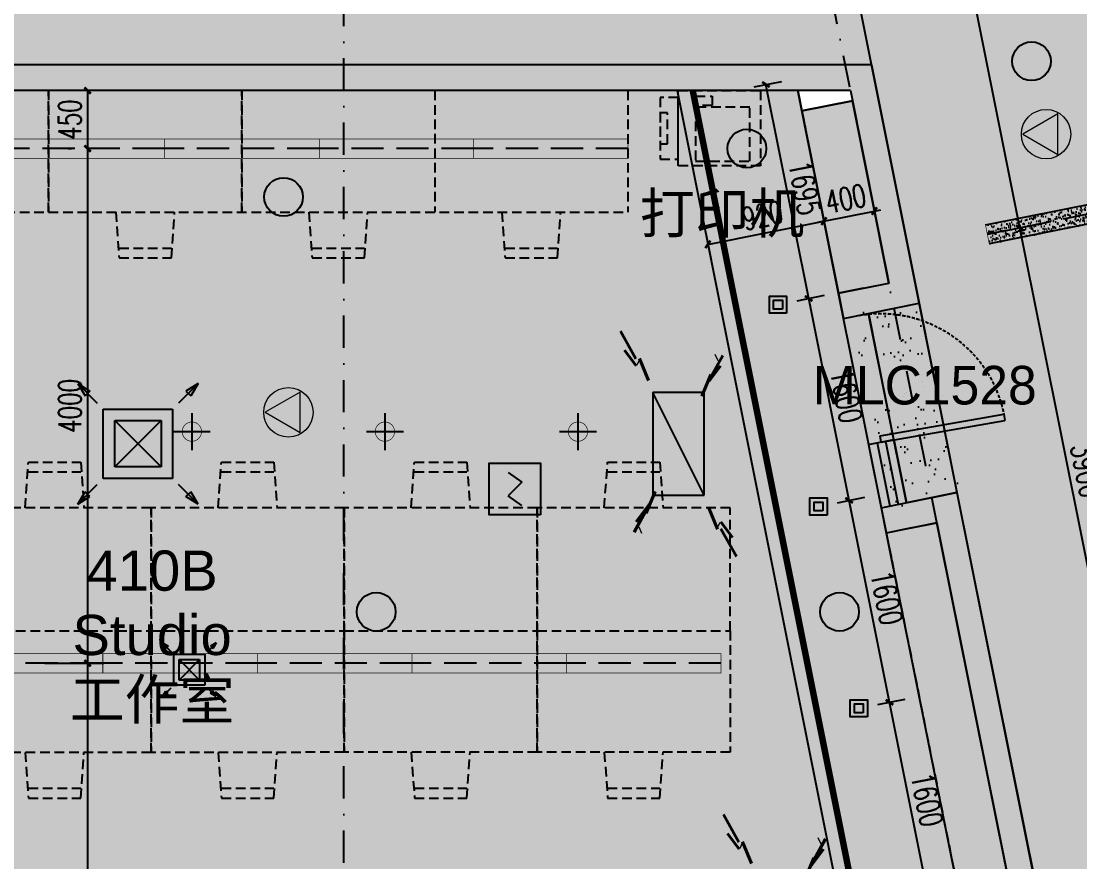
# Model space of a CAD drawing. Extents: x -354516 to 794396, y -401250 to -150594.
# Drawn here: x -23507 to -15281, y -344943 to -338410 of the extents above; entities that cross this region are included whole.
import ezdxf
from ezdxf.enums import TextEntityAlignment as Align

# ---------------------------------------------------------------- set-up
doc = ezdxf.new("R2010")
doc.units = 0
doc.header["$LTSCALE"] = 1000
doc.header["$MEASUREMENT"] = 0
for name, pattern in [('$0$HIDDEN', [0.375, 0.25, -0.125, 0, 0]), ('DASH', [0.35, 0.25, -0.1]), ('DASHDOT2', [0.5, 0.25, -0.125, 0, -0.125]), ('DOTE', [2.42, 2, -0.2, 0.02, -0.2])]:
    doc.linetypes.add(name, pattern=pattern)
for name, color, linetype in [('0-吊顶材质', 251, 'Continuous'), ('0-吊顶边界', 36, 'Continuous'), ('0-房间名称', 2, 'Continuous'), ('0-火灾自动报警', 1, 'Continuous'), ('0-灯具', 20, 'Continuous'), ('0-灯具1', 40, 'Continuous'), ('0-灯具修改0109', 140, 'Continuous'), ('A-轴线1', 1, 'DOTE'), ('BPM', 4, 'Continuous'), ('LINE', 11, 'Continuous'), ('M-DUCT-S-DIFF', 6, 'DASH'), ('P-成活面', 4, 'Continuous'), ('PUB_DIM', 3, 'Continuous'), ('S-PLT', 30, 'Continuous'), ('TWT_TEXT', 7, 'Continuous'), ('WALL', 2, 'Continuous'), ('WINDOW', 4, 'Continuous'), ('墙体', 7, 'Continuous'), ('家具1', 61, 'Continuous'), ('门图', 134, 'Continuous')]:
    doc.layers.add(name, color=color, linetype=linetype)
doc.layers.add('0-地面材质_material hatch', color=251, linetype='Continuous', transparency=0.3)
doc.styles.add('510p-04$0$Arial_2', font='arial.ttf', dxfattribs={"height": 6.392964})
doc.styles.add('DIM_FONT', font='SIMPLEX', dxfattribs={"width": 0.7, "bigfont": 'GBCBIG'})
doc.styles.add('romans', font='romans', dxfattribs={"width": 0.7})
doc.styles.add('Word-n', font='stylu.ttf')
doc.dimstyles.new('_TCH_ARCH&&50', dxfattribs={"dimscale": 0.5, "dimtxt": 350, "dimasz": 100, "dimexe": 250, "dimexo": 300, "dimgap": 100, "dimtad": 1, "dimdec": 0, "dimzin": 0, "dimdsep": 46, "dimtxsty": 'DIM_FONT', "dimblk": 'ARCHTICK', "dimcen": 0.09, "dimclrd": 3, "dimclre": 3, "dimclrt": 7, "dimazin": 2, "dimtfac": 1, "dimtdec": 0, "dimtix": 1, "dimtmove": 2, "dimatfit": 3, "dimfxl": 0, "dimtolj": 1, "dimtzin": 0, "dimarcsym": 0})
pattern_1 = [(37.5, (-498310856.17, -3090192758), (-7.086752787, 216.767674014), [0, -171, 0, -191.25, 0, -182.8125]), (7.5, (-498310856.17, -3090192758), (199.099879343, 317.491432338), [0, -92.25, 0, -154.125, 0, -59.0625]), (327.5, (-498310994.54, -3090192758), (350.340959447, 0.636643523), [0, -56.25, 0, -202.5, 0, -264.375]), (317.5, (-498310994.54, -3090192758), (338.189243014, 98.738501055), [0, -28.125, 0, -132.75, 0, -151.875])]
pattern_2 = [(45, (-498310856.17, -3090192758), (-212.132034356, 212.132034356), []), (45, (-498310644.03, -3090192758), (-212.132034356, 212.132034356), [375, -75, 0, -75])]

# ---------------------------------------------------------------- blocks, each defined once
blk = doc.blocks.new('PFV1')
at = {"color": 0, "linetype": 'ByBlock', "lineweight": -2}
for p, q in [((-9, 246), (-256, -179)), ((236, -180), (-9, 246)), ((-256, -179), (236, -180))]:
    blk.add_line(p, q, dxfattribs=at)
blk.add_circle((-9, -38), 300, dxfattribs=at)
blk = doc.blocks.new('TJ-FK1')
at = {"color": 95}
for p, q in [((-1.299, 1.299), (-1.034, 1.14)), ((-1.299, 1.299), (-0.875, 0.875)), ((-1.299, 1.299), (-1.14, 1.034)), ((1.299, 1.299), (0.875, 0.875)), ((1.299, 1.299), (1.034, 1.14)), ((1.299, 1.299), (1.14, 1.034)), ((-1.14, 1.034), (-1.034, 1.14)), ((1.14, 1.034), (1.034, 1.14)), ((-1.299, -1.299), (-0.875, -0.875)), ((1.299, -1.299), (0.875, -0.875)), ((-1.299, -1.299), (-1.14, -1.034)), ((-1.299, -1.299), (-1.034, -1.14)), ((-1.14, -1.034), (-1.034, -1.14)), ((1.14, -1.034), (1.034, -1.14)), ((1.299, -1.299), (1.034, -1.14)), ((1.299, -1.299), (1.14, -1.034))]:
    blk.add_line(p, q, dxfattribs=at)
for p, q in [((-0.75, 0.75), (0.75, 0.75)), ((-0.75, -0.75), (-0.75, 0.75)), ((0.75, 0.75), (0.75, -0.75)), ((-0.5, -0.5), (-0.5, 0.5)), ((-0.5, 0.5), (0.5, 0.5)), ((0.5, 0.5), (0.5, -0.5)), ((0.5, -0.5), (-0.5, -0.5)), ((0.75, -0.75), (-0.75, -0.75))]:
    blk.add_line(p, q)
at = {"color": 251}
for p, q in [((-0.5, -0.5), (0.5, 0.5)), ((0.5, -0.5), (-0.5, 0.5))]:
    blk.add_line(p, q, dxfattribs=at)
blk.add_point((0, 0))
blk = doc.blocks.new('TJ-FK3')
for p, q in [((0.5, 0.5), (-0.5, 0.5)), ((-0.5, 0.5), (-0.5, -0.5)), ((0.5, -0.5), (0.5, 0.5)), ((-0.5, -0.5), (0.5, -0.5))]:
    blk.add_line(p, q)
at = {"color": 95}
blk.add_line((-0.5, -0.5), (0.5, 0.5), dxfattribs=at)
at = {"color": 95, "style": 'romans', "width": 0.8}
for height, rotation, text_generation_flag, p in [(0.654, 311.9913, 4, (-0.947, 1.379)), (0.654, 48.0087, 6, (0.947, 1.379)), (0.444, 320.4926, 4, (-0.754, 0.943)), (0.134, 41.9913, 4, (-0.876, 0.783)), (0.444, 123.4899, 6, (-0.95, 0.766)), (0.444, 236.5101, 4, (0.95, 0.766)), (0.444, 39.5074, 6, (0.754, 0.943)), (0.134, 318.0087, 6, (0.876, 0.783)), (0.444, 219.5074, 6, (-0.754, -0.943)), (0.444, 56.5101, 4, (-0.95, -0.766)), (0.444, 303.4899, 6, (0.95, -0.766)), (0.444, 140.4926, 4, (0.754, -0.943)), (0.134, 138.0087, 6, (-0.876, -0.783)), (0.134, 221.9913, 4, (0.876, -0.783)), (0.654, 228.0087, 6, (-0.947, -1.379)), (0.654, 131.9913, 4, (0.947, -1.379))]:
    blk.add_text('-', height=height, rotation=rotation, dxfattribs=dict(at, text_generation_flag=text_generation_flag)).set_placement(p)
blk = doc.blocks.new('$TwtSys$00000125')
blk.add_circle((0, 0, 0), 0.667)
blk = doc.blocks.new('$TwtSys$00000128')
h = blk.add_hatch(color=8)
h.dxf.hatch_style = 1
edge = h.paths.add_edge_path()
edge.add_arc((0, 0), 1, 0, 360)
blk.add_circle((0, 0, 0), 1)
blk = doc.blocks.new('510p-04$0$material tag')
blk = doc.blocks.new('dsgdfgdgd')
at = {"layer": '0-灯具1', "linetype": 'ByBlock'}
h = blk.add_hatch(dxfattribs=at)
h.set_pattern_fill('AR-SAND', color=256, scale=20)
h.set_pattern_definition([(37.5, (41936.384, 6586.54), (-1.60003, 48.941324), [0, -38.608, 0, -43.18, 0, -41.275]), (7.5, (41936.384, 6586.54), (44.95233, 71.68251), [0, -20.828, 0, -34.798, 0, -13.335]), (327.5, (41905.14, 6586.54), (79.099237, 0.14372), [0, -12.7, 0, -45.72, 0, -59.69]), (317.5, (41905.14, 6586.54), (76.35565, 22.29293), [0, -6.35, 0, -29.972, 0, -34.29])])
h.paths.add_polyline_path([(-600, -75), (-600, 75), (600, 75), (600, -75)])
at = {"layer": '0-灯具', "linetype": 'ByBlock'}
blk.add_lwpolyline([(-600, 75), (600, 75), (600, -75), (-600, -75)], dxfattribs=at)
at = {"layer": '0-灯具1', "color": 3, "linetype": 'DASH'}
blk.add_line((600, 0), (-600, 0), dxfattribs=at)
at = {"layer": '0-灯具1', "const_width": 5}
blk.add_lwpolyline([(-600, -75), (-600, 75), (600, 75), (600, -75)], close=True, dxfattribs=at)
blk = doc.blocks.new('A$C21183209')
at = {"layer": '0-灯具1', "color": 3, "linetype": 'DASH'}
blk.add_line((0, 75), (1200, 75), dxfattribs=at)
at = {"layer": '0-灯具1', "const_width": 5}
blk.add_lwpolyline([(0, 0), (1200, 0), (1200, 150), (0, 150)], close=True, dxfattribs=at)
blk = doc.blocks.new('sdhdfhfdhfhfgffff')
at = {"layer": '0-灯具1'}
for points in [[(0, 143.2), (0, -143.2)], [(-143.2, 0), (143.2, 0)]]:
    blk.add_lwpolyline(points, dxfattribs=at)
at = {"layer": '0-灯具1', "const_width": 5}
for points in [[(0, 75, 1), (0, -75, 7.992133)], [(0, 75, -1), (0, -75, -7.992133)]]:
    blk.add_lwpolyline(points, format="xyb", dxfattribs=at)
blk = doc.blocks.new('YG')
at = {"layer": 'BPM', "color": 6, "ltscale": 2}
for p, q in [((53, 328), (-53, 253)), ((-53, 253), (53, 147)), ((-53, 72), (53, 147))]:
    blk.add_line(p, q, dxfattribs=at)
at = {"layer": 'BPM'}
blk.add_lwpolyline([(-200, 0), (200, 0), (200, 400), (-200, 400)], close=True, dxfattribs=at)
blk = doc.blocks.new('_ArchTick')
at = {"color": 0, "linetype": 'ByBlock', "const_width": 0.4}
blk.add_lwpolyline([(-0.5, -0.5), (0.5, 0.5)], dxfattribs=at)
blk = doc.blocks.new('*D233')
at = {"layer": 'Defpoints', "color": 0}
for p in [(-17318.3, -339719.6), (-18220.1, -339899.9), (-17269.4, -339964.3)]:
    blk.add_point(p, dxfattribs=at)
at = {"layer": 'PUB_DIM', "color": 3, "lineweight": -2}
for p, q in [((-17288.9, -339866.7), (-17244.9, -340086.9)), ((-18171.1, -340144.7), (-17269.4, -339964.3)), ((-18190.7, -340047), (-18146.6, -340267.2))]:
    blk.add_line(p, q, dxfattribs=at)
at = {"layer": 'PUB_DIM', "color": 3, "lineweight": -2, "xscale": 50, "yscale": 50, "zscale": 50}
for p, rotation in [((-17269.4, -339964.3), 11.31011421738522), ((-18171.1, -340144.7), 191.3101142173852)]:
    blk.add_blockref('_ArchTick', p, dxfattribs=dict(at, rotation=rotation))
at = {"layer": 'PUB_DIM', "color": 7, "insert": (-17747.2, -339919.6), "char_height": 175, "attachment_point": 5, "rotation": 11.31011, "style": 'DIM_FONT'}
blk.add_mtext('\\A1;920', dxfattribs=at)
blk = doc.blocks.new('*D234')
at = {"layer": 'Defpoints', "color": 0}
for p in [(-16926.1, -339641.1), (-17318.3, -339719.6), (-16877.2, -339885.9)]:
    blk.add_point(p, dxfattribs=at)
at = {"layer": 'PUB_DIM', "color": 3, "lineweight": -2}
for p, q in [((-16896.7, -339788.2), (-16852.6, -340008.4)), ((-17288.9, -339866.7), (-17244.9, -340086.9)), ((-17269.4, -339964.3), (-16877.2, -339885.9)), ((-16877.2, -339885.9), (-16828.1, -339876.1)), ((-17269.4, -339964.3), (-17318.4, -339974.1))]:
    blk.add_line(p, q, dxfattribs=at)
at = {"layer": 'PUB_DIM', "color": 3, "lineweight": -2, "xscale": 50, "yscale": 50, "zscale": 50}
for p, rotation in [((-16877.2, -339885.9), 191.3101142173855), ((-17269.4, -339964.3), 11.31011421738546)]:
    blk.add_blockref('_ArchTick', p, dxfattribs=dict(at, rotation=rotation))
at = {"layer": 'PUB_DIM', "color": 7, "insert": (-17100.2, -339790.3), "char_height": 175, "attachment_point": 5, "rotation": 11.31011, "style": 'DIM_FONT'}
blk.add_mtext('\\A1;400', dxfattribs=at)
blk = doc.blocks.new('GRID')
at = {"layer": '墙体', "color": 250, "linetype": 'DASHDOT2', "lineweight": -3}
for p, q in [((17951.9, 80687.3), (34670.2, -2904.3)), ((20936.4, 36586.5), (20936.4, 72586.5))]:
    blk.add_line(p, q, dxfattribs=at)
blk = doc.blocks.new('*D372')
at = {"layer": 'Defpoints', "color": 0}
for p in [(-22852.6, -338950), (-22990.7, -339400), (-22990.7, -339400)]:
    blk.add_point(p, dxfattribs=at)
at = {"layer": 'PUB_DIM', "color": 3, "lineweight": -2}
for p, q in [((-23002.6, -338950), (-23115.7, -338950)), ((-22990.7, -338950), (-22990.7, -339400)), ((-23140.7, -339400), (-23115.7, -339400))]:
    blk.add_line(p, q, dxfattribs=at)
at = {"layer": 'PUB_DIM', "color": 3, "lineweight": -2, "xscale": 50, "yscale": 50, "zscale": 50}
for p, rotation in [((-22990.7, -338950), 90), ((-22990.7, -339400), 270)]:
    blk.add_blockref('_ArchTick', p, dxfattribs=dict(at, rotation=rotation))
at = {"layer": 'PUB_DIM', "color": 7, "insert": (-23128.2, -339175), "char_height": 175, "attachment_point": 5, "rotation": 90, "style": 'DIM_FONT'}
blk.add_mtext('\\A1;450', dxfattribs=at)
blk = doc.blocks.new('*D373')
at = {"layer": 'Defpoints', "color": 0}
for p in [(-22990.7, -339400), (-23472.7, -343399.6), (-22990.7, -343399.6)]:
    blk.add_point(p, dxfattribs=at)
at = {"layer": 'PUB_DIM', "color": 3, "lineweight": -2}
for p, q in [((-23140.7, -339400), (-23115.7, -339400)), ((-22990.7, -339400), (-22990.7, -343399.6)), ((-23322.7, -343399.6), (-22865.7, -343399.6))]:
    blk.add_line(p, q, dxfattribs=at)
at = {"layer": 'PUB_DIM', "color": 3, "lineweight": -2, "xscale": 50, "yscale": 50, "zscale": 50}
for p, rotation in [((-22990.7, -339400), 90), ((-22990.7, -343399.6), 270)]:
    blk.add_blockref('_ArchTick', p, dxfattribs=dict(at, rotation=rotation))
at = {"layer": 'PUB_DIM', "color": 7, "insert": (-23128.2, -341399.8), "char_height": 175, "attachment_point": 5, "rotation": 90, "style": 'DIM_FONT'}
blk.add_mtext('\\A1;4000', dxfattribs=at)
blk = doc.blocks.new('*D374')
at = {"layer": 'Defpoints', "color": 0}
for p in [(-23472.7, -343399.6), (-22990.7, -347399.1), (-22990.7, -347399.1)]:
    blk.add_point(p, dxfattribs=at)
at = {"layer": 'PUB_DIM', "color": 3, "lineweight": -2}
for p, q in [((-23322.7, -343399.6), (-22865.7, -343399.6)), ((-22990.7, -343399.6), (-22990.7, -347399.1)), ((-23140.7, -347399.1), (-23115.7, -347399.1))]:
    blk.add_line(p, q, dxfattribs=at)
at = {"layer": 'PUB_DIM', "color": 3, "lineweight": -2, "xscale": 50, "yscale": 50, "zscale": 50}
for p, rotation in [((-22990.7, -343399.6), 90), ((-22990.7, -347399.1), 270)]:
    blk.add_blockref('_ArchTick', p, dxfattribs=dict(at, rotation=rotation))
at = {"layer": 'PUB_DIM', "color": 7, "insert": (-23128.2, -345399.3), "char_height": 175, "attachment_point": 5, "rotation": 90, "style": 'DIM_FONT'}
blk.add_mtext('\\A1;4000', dxfattribs=at)
blk = doc.blocks.new('510I-01-LBBRestroom-plan-01$0$wtqyy')
at = {"layer": '0-灯具'}
for points in [[(-106.5, -26.5), (26.5, -26.5), (26.5, 106.5), (-106.5, 106.5)], [(-74.5, 5.5), (-5.5, 5.5), (-5.5, 74.5), (-74.5, 74.5)]]:
    blk.add_lwpolyline(points, close=True, dxfattribs=at)
blk = doc.blocks.new('*D396')
at = {"layer": 'Defpoints', "color": 0}
for p in [(-16760.4, -343702.8), (-16998, -343750.3), (-16684.2, -345319.2)]:
    blk.add_point(p, dxfattribs=at)
at = {"layer": 'PUB_DIM', "color": 3, "lineweight": -2}
for p, q in [((-16850.9, -343720.9), (-16637.9, -343678.3)), ((-16446.6, -345271.7), (-16760.4, -343702.8)), ((-16537.1, -345289.8), (-16324.1, -345247.2))]:
    blk.add_line(p, q, dxfattribs=at)
at = {"layer": 'PUB_DIM', "color": 3, "lineweight": -2, "xscale": 50, "yscale": 50, "zscale": 50}
for p, rotation in [((-16760.4, -343702.8), 101.3099148905935), ((-16446.6, -345271.7), 281.3099148905935)]:
    blk.add_blockref('_ArchTick', p, dxfattribs=dict(at, rotation=rotation))
at = {"layer": 'PUB_DIM', "color": 7, "insert": (-16468.7, -344460.3), "char_height": 175, "attachment_point": 5, "rotation": 281.30991, "style": 'DIM_FONT'}
blk.add_mtext('\\A1;1600', dxfattribs=at)
blk = doc.blocks.new('*D397')
at = {"layer": 'Defpoints', "color": 0}
for p in [(-17074.2, -342133.9), (-17311.8, -342181.4), (-16998, -343750.3)]:
    blk.add_point(p, dxfattribs=at)
at = {"layer": 'PUB_DIM', "color": 3, "lineweight": -2}
for p, q in [((-17164.7, -342151.9), (-16951.6, -342109.3)), ((-16760.4, -343702.8), (-17074.2, -342133.9)), ((-16850.9, -343720.9), (-16637.9, -343678.3))]:
    blk.add_line(p, q, dxfattribs=at)
at = {"layer": 'PUB_DIM', "color": 3, "lineweight": -2, "xscale": 50, "yscale": 50, "zscale": 50}
for p, rotation in [((-17074.2, -342133.9), 101.3099148905935), ((-16760.4, -343702.8), 281.3099148905935)]:
    blk.add_blockref('_ArchTick', p, dxfattribs=dict(at, rotation=rotation))
at = {"layer": 'PUB_DIM', "color": 7, "insert": (-16782.5, -342891.4), "char_height": 175, "attachment_point": 5, "rotation": 281.30991, "style": 'DIM_FONT'}
blk.add_mtext('\\A1;1600', dxfattribs=at)
blk = doc.blocks.new('*D398')
at = {"layer": 'Defpoints', "color": 0}
for p in [(-17388, -340564.9), (-17625.6, -340612.4), (-17311.8, -342181.4)]:
    blk.add_point(p, dxfattribs=at)
at = {"layer": 'PUB_DIM', "color": 3, "lineweight": -2}
for p, q in [((-17478.5, -340583), (-17265.4, -340540.4)), ((-17074.2, -342133.9), (-17388, -340564.9)), ((-17164.7, -342151.9), (-16951.6, -342109.3))]:
    blk.add_line(p, q, dxfattribs=at)
at = {"layer": 'PUB_DIM', "color": 3, "lineweight": -2, "xscale": 50, "yscale": 50, "zscale": 50}
for p, rotation in [((-17388, -340564.9), 101.3099148905935), ((-17074.2, -342133.9), 281.3099148905935)]:
    blk.add_blockref('_ArchTick', p, dxfattribs=dict(at, rotation=rotation))
at = {"layer": 'PUB_DIM', "color": 7, "insert": (-17096.3, -341322.4), "char_height": 175, "attachment_point": 5, "rotation": 281.30991, "style": 'DIM_FONT'}
blk.add_mtext('\\A1;1600', dxfattribs=at)
blk = doc.blocks.new('*D399')
at = {"layer": 'Defpoints', "color": 0}
for p in [(-17958.1, -338950), (-17720.5, -338902.5), (-17625.6, -340612.4)]:
    blk.add_point(p, dxfattribs=at)
at = {"layer": 'PUB_DIM', "color": 3, "lineweight": -2}
for p, q in [((-17811, -338920.6), (-17597.9, -338878)), ((-17388, -340564.9), (-17720.5, -338902.5)), ((-17478.5, -340583), (-17265.4, -340540.4))]:
    blk.add_line(p, q, dxfattribs=at)
at = {"layer": 'PUB_DIM', "color": 3, "lineweight": -2, "xscale": 50, "yscale": 50, "zscale": 50}
for p, rotation in [((-17720.5, -338902.5), 101.3099148905935), ((-17388, -340564.9), 281.3099148905935)]:
    blk.add_blockref('_ArchTick', p, dxfattribs=dict(at, rotation=rotation))
at = {"layer": 'PUB_DIM', "color": 7, "insert": (-17419.4, -339706.7), "char_height": 175, "attachment_point": 5, "rotation": 281.30991, "style": 'DIM_FONT'}
blk.add_mtext('\\A1;1695', dxfattribs=at)
blk = doc.blocks.new('*D408')
at = {"layer": 'Defpoints', "color": 0}
for p in [(-15411.2, -339949.8), (-15746.4, -340016.9), (-14646.3, -343774.1)]:
    blk.add_point(p, dxfattribs=at)
at = {"layer": 'PUB_DIM', "color": 3, "lineweight": -2}
for p, q in [((-15558.3, -339979.2), (-15869, -340041.4)), ((-14981.5, -343841.1), (-15746.4, -340016.9)), ((-14793.4, -343803.5), (-15104.1, -343865.6))]:
    blk.add_line(p, q, dxfattribs=at)
at = {"layer": 'PUB_DIM', "color": 3, "lineweight": -2, "xscale": 50, "yscale": 50, "zscale": 50}
for p, rotation in [((-15746.4, -340016.9), 101.3100231404074), ((-14981.5, -343841.1), 281.3100231404075)]:
    blk.add_blockref('_ArchTick', p, dxfattribs=dict(at, rotation=rotation))
at = {"layer": 'PUB_DIM', "color": 7, "insert": (-15229.1, -341902), "char_height": 175, "attachment_point": 5, "rotation": 281.31002, "style": 'DIM_FONT'}
blk.add_mtext('\\A1;3900', dxfattribs=at)
blk = doc.blocks.new('*D409')
at = {"layer": 'Defpoints', "color": 0}
for p in [(-16176, -336125.6), (-16511.3, -336192.6), (-15411.2, -339949.8)]:
    blk.add_point(p, dxfattribs=at)
at = {"layer": 'PUB_DIM', "color": 3, "lineweight": -2}
for p, q in [((-16323.1, -336155), (-16633.8, -336217.1)), ((-15746.4, -340016.9), (-16511.3, -336192.6)), ((-15558.3, -339979.2), (-15869, -340041.4))]:
    blk.add_line(p, q, dxfattribs=at)
at = {"layer": 'PUB_DIM', "color": 3, "lineweight": -2, "xscale": 50, "yscale": 50, "zscale": 50}
for p, rotation in [((-16511.3, -336192.6), 101.3100231404074), ((-15746.4, -340016.9), 281.3100231404075)]:
    blk.add_blockref('_ArchTick', p, dxfattribs=dict(at, rotation=rotation))
at = {"layer": 'PUB_DIM', "color": 7, "insert": (-15994, -338077.8), "char_height": 175, "attachment_point": 5, "rotation": 281.31002, "style": 'DIM_FONT'}
blk.add_mtext('\\A1;3900', dxfattribs=at)
blk = doc.blocks.new('rttryyy')
at = {"layer": '家具1', "color": 137, "linetype": '$0$HIDDEN', "ltscale": 0.3}
for points in [[(15860, -373435), (15860, -372850), (16500, -372850), (16500, -373435)], [(15860, -373382.5), (15860, -372902.5), (15720.5, -372902.5), (15720.5, -373382.5)], [(15995.1, -372966.8), (15995.1, -372893.6), (16123.7, -372893.6), (16123.7, -372966.8)], [(16415.1, -373398.1), (16415.1, -372978.1), (15995.1, -372978.1), (15995.1, -373398.1)], [(15720.5, -373022.5), (15720.5, -373262.5), (15775.9, -373262.5), (15775.9, -373022.5)]]:
    blk.add_lwpolyline(points, close=True, dxfattribs=at)

msp = doc.modelspace()

# ---------------------------------------------------------------- hatches: boundary and pattern name
at = {"layer": '0-吊顶材质'}
h = msp.add_hatch(dxfattribs=at)
h.set_pattern_fill('AR-SAND', color=256, scale=112.5)
h.set_pattern_definition(pattern_1)
h.paths.add_polyline_path([(-27365, -338750), (-27365, -336850), (-21300, -336850), (-21300, -337050), (-20700, -337050), (-20700, -334650), (-17924.3, -334650), (-18404.3, -332249.9), (-20700, -332250), (-20700, -330450), (-20500, -330450), (-20500, -330250), (-18600.4, -330250), (-16900.4, -338750)])
h = msp.add_hatch(dxfattribs=at)
h.set_pattern_fill('EARTH', color=256, scale=1500)
h.set_pattern_definition([(0, (-498310856.17, -3090192758), (375, 375), [375, -375]), (0, (-498310856.17, -3090192617.38), (375, 375), [375, -375]), (0, (-498310856.17, -3090192476.75), (375, 375), [375, -375]), (90, (-498310809.3, -3090192429.88), (-375, 375), [375, -375]), (90, (-498310668.67, -3090192429.88), (-375, 375), [375, -375]), (90, (-498310528.04, -3090192429.88), (-375, 375), [375, -375])])
h.paths.add_polyline_path([(-8103.7, -373810), (-8639.7, -371130), (-7976.8, -371130), (-8738.3, -367322.7), (-8934.4, -367361.9), (-9267.8, -365695), (-9071.7, -365655.7), (-11035.3, -355837.6), (-11231.5, -355876.8), (-11564.9, -354209.8), (-11368.7, -354170.6), (-12441.3, -348807.9), (-12637.4, -348847.1), (-12970.8, -347180.1), (-12774.7, -347140.9), (-14767.7, -337175.6), (-14963.8, -337214.9), (-16296.8, -330550), (-16408.9, -330550), (-16408.9, -330250), (-18600.4, -330250), (-9888.6, -373808.8)])
h = msp.add_hatch(dxfattribs=at)
h.set_pattern_fill('AR-SAND', color=256, scale=112.5)
h.set_pattern_definition(pattern_1)
edge = h.paths.add_edge_path()
edge.add_line((-13410.1, -363950), (-12472.3, -363950))
edge.add_line((-12472.3, -363950), (-14236, -355100.8))
edge.add_arc((-14199.7, -354803), 300, 119.44411, 263.04414, ccw=False)
edge.add_line((-14347.1, -354541.8), (-15580.6, -348385.2))
edge.add_arc((-15542.7, -348087.6), 300, 119.96037, 262.74338, ccw=False)
edge.add_line((-15692.6, -347827.7), (-17472.3, -338950))
edge.add_line((-17472.3, -338950), (-18410.1, -338950))
edge.add_line((-18410.1, -338950), (-13410.1, -363950))
h = msp.add_hatch(dxfattribs=at)
h.set_pattern_fill('AR-SAND', color=256, scale=112.5)
h.set_pattern_definition(pattern_1)
h.paths.add_polyline_path([(-16627.9, -342152.1), (-16922.1, -340681.2), (-16529.8, -340602.8), (-16235.9, -342073.9)])
at = {"layer": '0-地面材质_material hatch'}
h = msp.add_hatch(dxfattribs=at)
h.set_pattern_fill('ANSI35', color=256, scale=1500)
h.set_pattern_definition([(45, (-498310856.17, -3090192758), (-265.165042945, 265.165042945), []), (45, (-498310591, -3090192758), (-265.165042945, 265.165042945), [468.75, -93.75, 0, -93.75])])
h.paths.add_polyline_path([(11204.4, -368249.5), (11202.8, -368249.5), (12024.3, -364150), (11820.4, -364150), (12883.1, -358789.5), (13283, -358869.4), (13573.3, -357397.9), (13186.3, -357320.5), (14564.8, -350406.9), (14959.4, -350485.8), (15253.9, -349015), (14859.8, -348936.2), (15580.3, -345344.9), (15972.5, -345422.9), (16268.1, -343952.6), (15875.4, -343873.8), (16903.2, -338750.6), (17104.3, -338750), (18804.3, -330250), (18008.9, -330250), (18008.9, -330250), (17008.9, -330250), (17008.9, -330250), (16308.9, -330250), (16308.9, -330650), (15508.9, -330650), (15508.9, -329850), (16134.4, -329850), (16134.4, -329450.1), (-15658.7, -329450), (-15658.7, -329750), (-15208.9, -329750), (-15208.9, -330550), (-16408.9, -330550), (-16408.9, -329544.6), (-18500, -329544.6), (-18500, -330244.6), (-18805.4, -330244.6), (-17104.3, -338750), (-16900.4, -338750), (-16529.8, -340602.8), (-16922, -340681.2), (-16627.8, -342152.4), (-16235.6, -342073.9), (-14201.8, -352205.8), (-14597.5, -352285.1), (-14296.2, -353754.6), (-13914.7, -353678.2), (-12594.5, -360279.2), (-12986.8, -360357.4), (-12692.6, -361828.5), (-12300.4, -361750), (-11820.4, -364150), (-12024.3, -364150), (-10724.4, -370650), (-13200, -370650), (-13200, -372650), (-10324.4, -372650), (-10092.5, -373808.8), (-8103.7, -373810), (-8639.7, -371130), (8639.7, -371130), (8103.7, -373810), (10092.6, -373808.8), (10324.4, -372650), (13200, -372650), (13200, -370650), (10724.4, -370650)])
h.paths.add_polyline_path([(-7647, -368700), (-13983.3, -337018.7), (-14963.8, -337214.9), (-15856.8, -332750), (-14582.1, -332750), (-14228.4, -334518.3), (-13689.1, -334410.4), (-13689.1, -334410.4), (-12610.4, -334194.7), (-12610.5, -334194.7), (-11237.6, -333920.1), (-11237.6, -333920.1), (-10159, -333704.4), (-10159, -333704.4), (-9178.4, -333508.3), (-9129.6, -333752.5), (14637, -333750), (8227, -365800), (7647, -368700), (7000, -368700), (6985.3, -368700), (6100, -368700), (6100, -368700), (5000, -368700), (5000, -368700), (3800, -368700), (-6950.1, -368700)], flags=16)
h.paths.add_polyline_path([(-8934.4, -367361.9), (-9267.8, -365695), (-9071.7, -365655.7), (-9042.3, -365802.8), (-8650.1, -365724.4), (-8679.5, -365577.3), (-8483.3, -365538.1), (-8150, -367205), (-8346.1, -367244.3), (-8375.5, -367097.2), (-8767.7, -367175.6), (-8738.3, -367322.7)], flags=16)
h.paths.add_polyline_path([(-11231.4, -355876.8), (-11564.8, -354209.8), (-11368.7, -354170.6), (-11339.3, -354317.7), (-10947.1, -354239.2), (-10976.5, -354092.1), (-10780.4, -354052.9), (-10447, -355719.9), (-10643.1, -355759.1), (-10672.5, -355612), (-11064.8, -355690.5), (-11035.3, -355837.6)], flags=16)
h.paths.add_polyline_path([(8150, -367205), (8483.3, -365538.1), (8679.5, -365577.3), (8650.1, -365724.4), (9042.3, -365802.8), (9071.7, -365655.7), (9267.8, -365695), (8934.4, -367361.9), (8738.3, -367322.7), (8767.7, -367175.6), (8375.5, -367097.2), (8346.1, -367244.3)], flags=16)
h.paths.add_polyline_path([(-12637.4, -348847.1), (-12970.8, -347180.1), (-12774.7, -347140.9), (-12745.3, -347288), (-12353, -347209.5), (-12382.4, -347062.4), (-12186.3, -347023.2), (-11852.9, -348690.2), (-12049, -348729.4), (-12078.5, -348582.3), (-12470.7, -348660.8), (-12441.3, -348807.9)], flags=16)
h.paths.add_polyline_path([(10447, -355719.9), (10780.4, -354052.9), (10976.5, -354092.1), (10947.1, -354239.2), (11339.3, -354317.7), (11368.7, -354170.6), (11564.8, -354209.8), (11231.4, -355876.8), (11035.3, -355837.6), (11064.8, -355690.5), (10672.5, -355612), (10643.1, -355759.1)], flags=16)
h.paths.add_polyline_path([(11852.9, -348690.2), (12186.3, -347023.2), (12382.4, -347062.4), (12353, -347209.5), (12745.3, -347288), (12774.7, -347140.9), (12970.8, -347180.1), (12637.4, -348847.1), (12441.3, -348807.9), (12470.7, -348660.8), (12078.5, -348582.3), (12049, -348729.4)], flags=16)
h.paths.add_polyline_path([(14150, -337205.1), (14483.4, -335538.1), (14679.5, -335577.3), (14650.1, -335724.4), (15042.3, -335802.8), (15071.7, -335655.7), (15267.8, -335695), (14934.4, -337361.9), (14738.3, -337322.7), (14767.7, -337175.6), (14375.5, -337097.2), (14346.1, -337244.3)], flags=16)
h = msp.add_hatch(dxfattribs=at)
h.set_pattern_fill('ANSI35', color=256, scale=1200)
h.set_pattern_definition(pattern_2)
edge = h.paths.add_edge_path()
edge.add_line((-23530.9, -372649.4), (-19901.5, -372650.6))
edge.add_line((-19901.5, -372650.6), (-19901.5, -369049.5))
edge.add_line((-19901.5, -369049.5), (-23028.5, -369049.5))
edge.add_line((-23028.5, -369049.5), (-23628.5, -366049.5))
edge.add_line((-23628.5, -366049.5), (-19898.5, -366049.5))
edge.add_line((-19898.5, -366049.5), (-19898.5, -365850.7))
edge.add_line((-19898.5, -365850.7), (-19800, -365850.7))
edge.add_line((-19800, -365850.7), (-19800, -364850.7))
edge.add_line((-19800, -364850.7), (-19900, -364850.7))
edge.add_line((-19900, -364850.7), (-19900, -364149.5))
edge.add_line((-19900, -364149.5), (-23946.3, -364158.5))
edge.add_line((-23946.3, -364158.5), (-28932.1, -338750))
edge.add_line((-28932.1, -338750), (-27565, -338749.5))
edge.add_line((-27565, -338749.5), (-27565, -338550.7))
edge.add_line((-27565, -338550.7), (-27365, -338550.7))
edge.add_line((-27365, -338550.7), (-27365, -337550.7))
edge.add_line((-27365, -337550.7), (-27565, -337550.7))
edge.add_line((-27565, -337550.7), (-27565, -336850))
edge.add_line((-27565, -336850), (-28949.2, -336850))
edge.add_arc((-28949.2, -336750), 100, 90, 270, ccw=False)
edge.add_line((-28949.2, -336650), (-28400, -336650))
edge.add_line((-28400, -336650), (-28400, -333850))
edge.add_line((-28400, -333850), (-30068.5, -333849.5))
edge.add_line((-30068.5, -333849.5), (-30828.5, -330049.5))
edge.add_line((-30828.5, -330049.5), (-32050.9, -330049.5))
edge.add_line((-32050.9, -330049.5), (-31913.9, -330734.4))
edge.add_line((-31913.9, -330734.4), (-32012, -330754))
edge.add_line((-32012, -330754), (-31659, -332519))
edge.add_line((-31659, -332519), (-31560.9, -332499.4))
edge.add_line((-31560.9, -332499.4), (-31313.9, -333734.4))
edge.add_line((-31313.9, -333734.4), (-31412, -333754))
edge.add_line((-31412, -333754), (-31059, -335519))
edge.add_line((-31059, -335519), (-30960.9, -335499.4))
edge.add_line((-30960.9, -335499.4), (-30713.9, -336734.4))
edge.add_line((-30713.9, -336734.4), (-30812, -336754))
edge.add_line((-30812, -336754), (-30459, -338519))
edge.add_line((-30459, -338519), (-30360.9, -338499.4))
edge.add_line((-30360.9, -338499.4), (-30113.9, -339734.4))
edge.add_line((-30113.9, -339734.4), (-30212, -339754))
edge.add_line((-30212, -339754), (-29859, -341519))
edge.add_line((-29859, -341519), (-29760.9, -341499.4))
edge.add_line((-29760.9, -341499.4), (-29513.9, -342734.4))
edge.add_line((-29513.9, -342734.4), (-29612, -342754))
edge.add_line((-29612, -342754), (-28659, -347519))
edge.add_line((-28659, -347519), (-28560.9, -347499.4))
edge.add_line((-28560.9, -347499.4), (-28313.9, -348734.4))
edge.add_line((-28313.9, -348734.4), (-28412, -348754))
edge.add_line((-28412, -348754), (-28059, -350519))
edge.add_line((-28059, -350519), (-27960.9, -350499.4))
edge.add_line((-27960.9, -350499.4), (-27713.9, -351734.4))
edge.add_line((-27713.9, -351734.4), (-27812, -351754))
edge.add_line((-27812, -351754), (-27459, -353519))
edge.add_line((-27459, -353519), (-27360.9, -353499.4))
edge.add_line((-27360.9, -353499.4), (-27113.9, -354734.4))
edge.add_line((-27113.9, -354734.4), (-27212, -354754))
edge.add_line((-27212, -354754), (-26259, -359519))
edge.add_line((-26259, -359519), (-26160.9, -359499.4))
edge.add_line((-26160.9, -359499.4), (-25913.9, -360734.4))
edge.add_line((-25913.9, -360734.4), (-26012, -360754))
edge.add_line((-26012, -360754), (-25059, -365519))
edge.add_line((-25059, -365519), (-24960.9, -365499.4))
edge.add_line((-24960.9, -365499.4), (-24713.9, -366734.4))
edge.add_line((-24713.9, -366734.4), (-24812, -366754))
edge.add_line((-24812, -366754), (-24459, -368519))
edge.add_line((-24459, -368519), (-24360.9, -368499.4))
edge.add_line((-24360.9, -368499.4), (-24113.9, -369734.4))
edge.add_line((-24113.9, -369734.4), (-24212, -369754))
edge.add_line((-24212, -369754), (-23859, -371519))
edge.add_line((-23859, -371519), (-23760.9, -371499.4))
edge.add_line((-23760.9, -371499.4), (-23530.9, -372649.4))
h = msp.add_hatch(dxfattribs=at)
h.set_pattern_fill('ANSI35', color=256, scale=1200)
h.set_pattern_definition(pattern_2)
h.paths.add_polyline_path([(-20701.5, -336849.5), (-27366.5, -336849.5), (-27366.5, -338749.5), (-17105.8, -338749.5), (-17925.8, -334649.5), (-20701.5, -334649.5)])
h.paths.add_polyline_path([(19698.5, -366049.5), (19698.5, -364149.5), (12022.8, -364149.5), (11202.8, -368249.5), (13198.5, -368249.5), (13198.5, -366049.5)])
h.paths.add_polyline_path([(-19700, -364149.5), (-19700, -364850.7), (-19800, -364850.7), (-19800, -365850.7), (-19701.5, -365850.7), (-19700, -366049.5), (-13201.5, -366049.5), (-13201.5, -368249.5), (-11205.9, -368249.5), (-12025.9, -364149.5)])
h.paths.add_polyline_path([(27200, -338749.5), (27200, -338550.7), (27300, -338550.7), (27300, -337550.7), (27200, -337550.7), (27200, -336850), (21300, -336850), (21300, -337050), (20700, -337050), (20699.7, -336649.5), (20698.5, -336649.5), (20698.5, -334649.5), (17922.8, -334649.5), (17102.8, -338749.5)])
h = msp.add_hatch(dxfattribs=at)
h.set_pattern_fill('AR-CONC', color=256, scale=75)
h.set_pattern_definition([(50, (-498310856.17, -3090192758), (537.94513695, -47.06410124), [56.25, -618.75]), (355, (-498310856.17, -3090192758), (-104.06350021, 564.144100275), [45, -495]), (100.45144446, (-498310811.34, -3090192761.9), (433.881635045, 517.07999323), [47.805144, -525.856584]), (46.1842, (-498310856.17, -3090192608), (800.430998, -124.1394606), [84.375, -928.125]), (96.63563549, (-498310789.5, -3090192618.35), (700.99645926, 730.58895058), [71.7077565, -788.78532]), (351.18416399, (-498310856.2, -3090192608), (700.9964588, 730.5889502), [67.5, -742.50000075]), (21, (-498310781.17, -3090192645.5), (447.68028909, -301.964168), [56.25, -618.75]), (326, (-498310781.17, -3090192645.5), (182.48649894, 543.86253379), [45, -495]), (71.45144474, (-498310743.86, -3090192670.66), (630.16678255, 241.898364605), [47.8051425, -525.856584]), (37.5, (-498310856.17, -3090192758), (9.119891488, 249.670390373), [0, -489, 0, -502.5, 0, -496.875]), (7.5, (-498310856.17, -3090192758), (197.302153082, 295.808783912), [0, -286.5, 0, -477.75, 0, -189.375]), (327.5, (-498311023.42, -3090192758), (400.366827129, -16.916153801), [0, -187.5, 0, -585, 0, -776.25]), (317.5, (-498311098.4, -3090192758), (437.389627007, 75.07873675), [0, -243.75, 0, -388.5, 0, -551.25])])
h.paths.add_polyline_path([(-12472.3, -363950), (-12503.6, -363793.1), (-12111.4, -363714.7), (-12457.3, -361985.3), (-12849.5, -362063.8), (-12888.7, -361867.7), (-12692.6, -361828.4), (-12986.7, -360357.6), (-13182.9, -360396.8), (-13222.1, -360200.7), (-12829.6, -360122.7), (-14064.7, -353912.2), (-14456.7, -353990.6), (-14495.9, -353794.5), (-14299.8, -353755.2), (-14594, -352284.4), (-14790.1, -352323.6), (-14829.3, -352127.5), (-14437.2, -352049.1), (-16392.4, -342309), (-16784.8, -342387.5), (-16824, -342191.4), (-16627.8, -342152.1), (-16922, -340681.2), (-17118.2, -340720.4), (-17157.4, -340524.4), (-16766.5, -340446.2), (-17048.6, -339028.4), (-17440.9, -339106.9), (-17472.3, -338950), (-28663, -338949.5), (-28664.4, -339850.1), (-28867, -339850.1), (-24125.1, -363049.9), (-23741.1, -363049.9), (-23741.1, -363949.5)])
at = {"layer": 'WALL'}
h = msp.add_hatch(color=250, dxfattribs=at)
h.dxf.hatch_style = 1
h.paths.add_polyline_path([(-28512.1, -338950), (-28512.1, -339850.1), (-28712.1, -339850.1), (-28932.1, -338750), (-27565, -338750), (-27565, -338550.7), (-27365, -338550.7), (-27365, -338750), (-16900.4, -338750), (-16529.8, -340602.8), (-17118.2, -340720.4), (-17157.4, -340524.4), (-16961.3, -340485.1), (-16961.3, -340485.1), (-16765.2, -340445.9), (-17064.3, -338950), (-27564.9, -338950), (-27564.9, -338950.1)])
h = msp.add_hatch(color=250, dxfattribs=at)
h.dxf.hatch_style = 1
h.paths.add_polyline_path([(-16235.7, -342073.6), (-16627.9, -342152.1), (-16627.8, -342152.1), (-16823.9, -342191.4), (-16824, -342191.4), (-16784.8, -342387.5), (-16588.6, -342348.3), (-16588.6, -342348.3), (-16392.4, -342309), (-14437.2, -352049.1), (-14633.2, -352088.2), (-14633.2, -352088.3), (-14829.3, -352127.5), (-14790.1, -352323.6), (-14790, -352323.5), (-14593.9, -352284.3), (-14594, -352284.3), (-14201.8, -352206)])

# ---------------------------------------------------------------- linework, layer by layer
at = {"layer": '0-吊顶边界'}
for points in [[(-8103.7, -373810), (-8639.7, -371130), (-7976.8, -371130), (-8738.3, -367322.7), (-8934.4, -367361.9), (-9267.8, -365695), (-9071.7, -365655.7), (-11035.3, -355837.6), (-11231.5, -355876.8), (-11564.9, -354209.8), (-11368.7, -354170.6), (-12441.3, -348807.9), (-12637.4, -348847.1), (-12970.8, -347180.1), (-12774.7, -347140.9), (-14767.7, -337175.6), (-14963.8, -337214.9), (-16296.8, -330550), (-16408.9, -330550), (-16408.9, -330250), (-18600.4, -330250), (-9888.6, -373808.8)], [(-17157.4, -340524.4), (-16765.2, -340445.9), (-17048.6, -339028.4), (-17440.9, -339106.9)], [(-16627.9, -342152.1), (-16922.1, -340681.2), (-16529.8, -340602.8), (-16235.9, -342073.9)]]:
    msp.add_lwpolyline(points, close=True, dxfattribs=at)
for points in [[(-13410.1, -363950), (-12472.3, -363950), (-14236, -355100.8, -0.723879), (-14347.1, -354541.8), (-15580.6, -348385.2, -0.718461), (-15692.6, -347827.7), (-17472.3, -338950), (-18410.1, -338950)], [(-14829.3, -352127.5), (-14437.2, -352049.1), (-16392.4, -342309), (-16784.8, -342387.5), (-15692.6, -347827.7, -1.391865), (-15580.6, -348385.2)]]:
    msp.add_lwpolyline(points, format="xyb", close=True, dxfattribs=at)
at = {"layer": '0-地面材质_material hatch', "color": 250}
msp.add_line((-16725.9, -341661.9), (-16921.8, -340681.1), dxfattribs=at)
at = {"layer": '0-灯具', "linetype": '$0$HIDDEN', "ltscale": 0.005, "const_width": 50}
msp.add_lwpolyline([(-18288.6, -338950), (-13288.6, -363950)], dxfattribs=at)
at = {"layer": '0-灯具修改0109'}
msp.add_lwpolyline([(-17045.3, -345502.3, 0, 75, 0.5), (-17045.3, -344849.5, 0, 75, 0.5), (-17045.3, -344849.5, 0, 75, 0.5), (-16395.3, -344849.5, 0, 75, 0.5), (-16269.6, -344849.5, 0, 75, 0.5), (-16269.6, -344196.8, 0, 75, 0.5), (-16800.3, -344196.8, 0, 75, 0.5), (-16800.3, -343503.2, 0, 75, 0.5), (-17412.7, -343503.2, 0, 75, 0.5), (-17412.7, -342932, 0, 75, 0.5), (-17943.5, -342932, 0, 75, 0.5), (-17943.5, -342360.8, 0, 75, 0.5), (-17943.5, -341830.4, 0, 75, 0.5), (-18555.9, -341830.4, 0, 75, 0.5), (-18555.9, -341177.6, 0, 75, 0.5), (-19168.3, -341177.6, 0, 75, 0.5), (-19168.3, -340565.7, 0, 75, 0.5), (-19821.5, -340565.7, 0, 75, 0.5), (-20474.8, -340565.7, 0, 75, 0.5), (-20474.8, -340035.3, 0, 75, 0.5), (-21128, -340035.3, 0, 75, 0.5), (-21699.6, -340035.3, 0, 75, 0.5), (-22393.7, -340035.3, 0, 75, 0.5), (-22965.2, -340035.3, 0, 75, 0.5), (-23577.6, -340035.3, 0, 75, 0.5)], format="xyseb", dxfattribs=at)
at = {"layer": 'P-成活面', "color": 4}
msp.add_lwpolyline([(-17472.3, -338950), (-17440.9, -339106.9), (-17048.6, -339028.4)], dxfattribs=at)
at = {"layer": 'WALL', "color": 0}
for p, q in [((-16900.4, -338750), (-27365, -338750)), ((-16900.4, -338750), (-16529.8, -340602.8)), ((-17064.3, -338950), (-27565, -338950)), ((-17064.3, -338950), (-16765.2, -340445.9)), ((-16961.3, -340485.1), (-16765.2, -340445.9)), ((-16961.3, -340485.1), (-17157.4, -340524.4)), ((-17157.4, -340524.4), (-17118.2, -340720.4)), ((-16961.3, -340485.1), (-16961.3, -340485.1)), ((-17118.2, -340720.4), (-16529.8, -340602.8)), ((-16824, -342191.4), (-16235.7, -342073.6)), ((-16235.7, -342073.6), (-14201.8, -352206)), ((-16824, -342191.4), (-16784.8, -342387.5)), ((-16588.6, -342348.3), (-16392.4, -342309)), ((-16392.4, -342309), (-14437.2, -352049.1)), ((-16588.6, -342348.3), (-16784.8, -342387.5)), ((-16588.6, -342348.3), (-16588.6, -342348.3))]:
    msp.add_line(p, q, dxfattribs=at)
at = {"layer": 'WINDOW', "color": 3}
for p, q in [((-16791.3, -341675), (-16693.2, -342165.3)), ((-16856.7, -341688), (-16758.6, -342178.3))]:
    msp.add_line(p, q, dxfattribs=at)
at = {"layer": 'WINDOW'}
for p, q in [((-16725.9, -341661.8), (-16627.9, -342152.1)), ((-16725.9, -341661.9), (-16627.9, -342152.2)), ((-16922.1, -341701), (-16824, -342191.4)), ((-16922, -341701.1), (-16824, -342191.4))]:
    msp.add_line(p, q, dxfattribs=at)
msp.add_lwpolyline([(-16922.1, -341701), (-16922.1, -341701), (-16725.9, -341661.8)], dxfattribs=at)
at = {"layer": '家具1', "color": 137, "linetype": '$0$HIDDEN', "ltscale": 0.3}
for p, q in [((-23293.1, -339894.3), (-23293.2, -338949.7)), ((-23293.2, -338949.7), (-23293.1, -339894.3)), ((-21793.1, -339894.2), (-21793.2, -338949.6)), ((-21793.2, -338949.6), (-21793.1, -339894.2)), ((-20293.2, -338949.5), (-20293.1, -339894.1)), ((-18793.2, -338950), (-18793.1, -339894.6)), ((-27793.1, -339894.6), (-18793.1, -339894.6)), ((-22771.7, -339894.3), (-22746.3, -340249.9)), ((-22339.9, -340249.9), (-22314.5, -339894.3)), ((-21271.7, -339894.2), (-21246.3, -340249.8)), ((-20839.9, -340249.8), (-20814.5, -339894.2)), ((-19771.7, -339894.1), (-19746.3, -340249.7)), ((-19339.9, -340249.7), (-19314.5, -339894.1)), ((-22746.3, -340173.7), (-22339.9, -340173.7)), ((-21246.3, -340173.6), (-20839.9, -340173.6)), ((-19746.3, -340173.5), (-19339.9, -340173.5)), ((-22746.3, -340249.9), (-22339.9, -340249.9)), ((-21246.3, -340249.8), (-20839.9, -340249.8)), ((-19746.3, -340249.7), (-19339.9, -340249.7)), ((-23476.1, -342191.7), (-23450.7, -341836.1)), ((-23450.7, -341836.1), (-23044.3, -341836.1)), ((-23044.3, -341836.1), (-23018.9, -342191.7)), ((-21976.1, -342191.6), (-21950.7, -341836)), ((-21950.7, -341836), (-21544.3, -341836)), ((-21544.3, -341836), (-21518.9, -342191.6)), ((-20476.1, -342191.5), (-20450.7, -341835.9)), ((-20450.7, -341835.9), (-20044.3, -341835.9)), ((-20044.3, -341835.9), (-20018.9, -342191.5)), ((-18976.1, -342191.4), (-18950.7, -341835.8)), ((-18950.7, -341835.8), (-18544.3, -341835.8)), ((-18544.3, -341835.8), (-18518.9, -342191.4)), ((-23450.7, -341912.3), (-23044.3, -341912.3)), ((-21950.7, -341912.2), (-21544.3, -341912.2)), ((-20450.7, -341912.1), (-20044.3, -341912.1)), ((-18950.7, -341912), (-18544.3, -341912)), ((-22497.5, -342191.6), (-23997.5, -342191.7)), ((-20997.5, -342191.5), (-22497.5, -342191.6)), ((-22497.5, -342191.6), (-22497.4, -343147.2)), ((-22497.4, -343147.2), (-22497.5, -342191.6)), ((-19497.5, -342191.4), (-20997.5, -342191.5)), ((-20997.5, -342191.5), (-20997.4, -343147.1)), ((-20997.4, -343147.1), (-20997.5, -342191.5)), ((-17997.5, -342191.3), (-19497.5, -342191.4)), ((-19497.5, -342191.4), (-19497.4, -343147)), ((-19497.4, -343147), (-19497.5, -342191.4)), ((-17997.4, -343146.9), (-17997.5, -342191.3)), ((-23997.4, -343147.3), (-22497.4, -343147.2)), ((-22497.4, -343147.2), (-20997.4, -343147.1)), ((-22497.3, -344091.8), (-22497.4, -343147.2)), ((-22497.4, -343147.2), (-22497.3, -344091.8)), ((-20997.4, -343147.1), (-19497.4, -343147)), ((-20997.3, -344091.7), (-20997.4, -343147.1)), ((-20997.4, -343147.1), (-20997.3, -344091.7)), ((-19497.4, -343147), (-17997.4, -343146.9)), ((-19497.3, -344091.6), (-19497.4, -343147)), ((-19497.4, -343147), (-19497.3, -344091.6)), ((-17997.4, -343146.9), (-17997.3, -344091.5)), ((-22497.3, -344091.8), (-23997.3, -344091.9)), ((-23475.9, -344091.9), (-23450.5, -344447.5)), ((-23044.1, -344447.5), (-23018.7, -344091.9)), ((-20997.3, -344091.7), (-22497.3, -344091.8)), ((-21975.9, -344091.8), (-21950.5, -344447.4)), ((-21544.1, -344447.4), (-21518.7, -344091.8)), ((-19497.3, -344091.6), (-20997.3, -344091.7)), ((-20475.9, -344091.7), (-20450.5, -344447.3)), ((-20044.1, -344447.3), (-20018.7, -344091.7)), ((-17997.3, -344091.5), (-19497.3, -344091.6)), ((-18975.9, -344091.6), (-18950.5, -344447.2)), ((-18544.1, -344447.2), (-18518.7, -344091.6)), ((-23450.5, -344371.3), (-23044.1, -344371.3)), ((-21950.5, -344371.2), (-21544.1, -344371.2)), ((-20450.5, -344371.1), (-20044.1, -344371.1)), ((-18950.5, -344371), (-18544.1, -344371)), ((-23450.5, -344447.5), (-23044.1, -344447.5)), ((-21950.5, -344447.4), (-21544.1, -344447.4)), ((-20450.5, -344447.3), (-20044.1, -344447.3)), ((-18950.5, -344447.2), (-18544.1, -344447.2))]:
    msp.add_line(p, q, dxfattribs=at)
for points in [[(-17440.9, -339106.9), (-17157.4, -340524.4)], [(-16784.8, -342387.4), (-14829.3, -352127.7)]]:
    msp.add_lwpolyline(points, dxfattribs=at)
at = {"layer": '门图', "color": 145, "extrusion": (0, 0, -1)}
for p, q in [((-16832.7, -341632.1), (-15872.4, -341463.4)), ((-16824, -341681.4), (-15863.7, -341512.7)), ((-15872.4, -341463.4), (-15863.7, -341512.7)), ((-16824, -341681.4), (-16832.7, -341632.1))]:
    msp.add_line(p, q, dxfattribs=at)
at = {"layer": '门图', "color": 250, "linetype": '$0$HIDDEN', "ltscale": 0.1, "extrusion": (0, 0, -1)}
msp.add_arc((16828.3, -341656.7), 975, 80.03701, 168.56772, dxfattribs=at)

# ---------------------------------------------------------------- block references
at = {"layer": '0-房间名称'}
ref = msp.add_blockref('510p-04$0$material tag', (-198440.6, -414734.7), dxfattribs=dict(at, xscale=3.125, yscale=3.125, zscale=3.125))
ref.add_attrib('NAME_CN', '打印机', dxfattribs={"layer": '0', "height": 312.5, "style": '510p-04$0$Arial_2'}).set_placement((-18060.9, -339902.5), align=Align.MIDDLE_CENTER)
ref = msp.add_blockref('510p-04$0$material tag', (-202869, -418511.9), dxfattribs=dict(at, xscale=3.125, yscale=3.125, zscale=3.125))
ref.add_attrib('ROOM_TAG', '410B', dxfattribs={"layer": '0', "height": 312.5, "style": '510p-04$0$Arial_2'}).set_placement((-22489.4, -342679.7), align=Align.MIDDLE_CENTER)
ref.add_attrib('NAME_ENG', 'Studio', dxfattribs={"layer": '0', "height": 312.5, "style": '510p-04$0$Arial_2'}).set_placement((-22489.4, -343179.7), align=Align.MIDDLE_CENTER)
ref.add_attrib('NAME_CN', '工作室', dxfattribs={"layer": '0', "height": 312.5, "style": '510p-04$0$Arial_2'}).set_placement((-22489.4, -343679.7), align=Align.MIDDLE_CENTER)
at = {"layer": '0-火灾自动报警', "color": 1, "lineweight": 13, "xscale": 0.6400000000000001, "yscale": 0.6400000000000001, "zscale": 0.6400000000000001}
for p, rotation in [((-15567.7, -339282.5), 90), ((-21454.7, -341443.9), 90.00000000000001)]:
    msp.add_blockref('PFV1', p, dxfattribs=dict(at, rotation=rotation))
at = {"layer": '0-灯具', "xscale": -1}
for p in [(-17665.6, -340652.4), (-17351.8, -342221.4), (-17038, -343790.3)]:
    msp.add_blockref('510I-01-LBBRestroom-plan-01$0$wtqyy', p, dxfattribs=at)
at = {"layer": '0-灯具1', "rotation": 180}
for p in [(-22390.7, -339325), (-21190.7, -339325), (-19990.7, -339325), (-18790.7, -339325), (-22872.7, -343324.6), (-21670.2, -343324.6), (-20470.2, -343324.6), (-19270.2, -343324.6), (-18070.2, -343324.6)]:
    msp.add_blockref('A$C21183209', p, dxfattribs=at)
at = {"layer": '0-灯具1', "linetype": 'ByBlock', "rotation": 11.31002314040736}
msp.add_blockref('dsgdfgdgd', (-15411.2, -339949.8), dxfattribs=at)
at = {"layer": '0-灯具1'}
for p in [(-22180.5, -341599.8), (-20680.5, -341599.8), (-19180.5, -341599.8)]:
    msp.add_blockref('sdhdfhfdhfhfgffff', p, dxfattribs=at)
at = {"layer": 'A-轴线1'}
msp.add_blockref('GRID', (-41936.4, -385036.5), dxfattribs=at)
at = {"layer": 'LINE', "xscale": -1}
msp.add_blockref('YG', (-19670.6, -342245.8), dxfattribs=at)
at = {"layer": 'M-DUCT-S-DIFF', "xscale": 800, "yscale": 400, "rotation": 90}
for p in [(-18400, -341694.5), (-17600, -345450)]:
    msp.add_blockref('TJ-FK3', p, dxfattribs=at)
at = {"layer": 'M-DUCT-S-DIFF', "zscale": 0.8000000000000114, "rotation": 90}
for p, xscale, yscale in [((-22600, -341694.5), 360, 360), ((-22200, -343450), 160, 160)]:
    msp.add_blockref('TJ-FK1', p, dxfattribs=dict(at, xscale=xscale, yscale=yscale))
at = {"layer": 'S-PLT'}
for name, p, xscale, yscale, zscale in [('$TwtSys$00000125', (-15656.8, -338721.7), 225, 225, 225), ('$TwtSys$00000125', (-17868.1, -339400), 225, 225, 225), ('$TwtSys$00000128', (-21468.1, -339776.5), -150.0000015, -150.0000015, 150.0000015), ('$TwtSys$00000128', (-20748.1, -343000), -150.0000015, -150.0000015, 150.0000015), ('$TwtSys$00000125', (-17148.1, -343000), 225, 225, 225)]:
    msp.add_blockref(name, p, dxfattribs=dict(at, xscale=xscale, yscale=yscale, zscale=zscale))
at = {"layer": '家具1', "color": 2}
msp.add_blockref('rttryyy', (-34261.6, 33900), dxfattribs=at)

# ---------------------------------------------------------------- texts
at = {"layer": 'TWT_TEXT', "color": 2, "style": 'Word-n'}
msp.add_text('MLC1528', height=300, dxfattribs=at).set_placement((-17355.8, -341388.7))

# ---------------------------------------------------------------- dimensions: what is measured, and where the dimension line sits
at = {"layer": 'PUB_DIM', "color": 250}
for base, p1, p2, angle, picture, middle in [((-16511.3, -336192.6), (-15411.2, -339949.8), (-16176, -336125.6), 281.31002, '*D409', (-15994, -338077.8)), ((-17720.5, -338902.5), (-17625.6, -340612.4), (-17958.1, -338950), 281.30991, '*D399', (-17419.4, -339706.7)), ((-22990.7, -339400), (-22852.6, -338950), (-22990.7, -339400), 90, '*D372', (-23128.2, -339175)), ((-22990.7, -343399.6), (-22990.7, -339400), (-23472.7, -343399.6), 90, '*D373', (-23128.2, -341399.8)), ((-15746.4, -340016.9), (-14646.3, -343774.1), (-15411.2, -339949.8), 281.31002, '*D408', (-15229.1, -341902)), ((-17388, -340564.9), (-17311.8, -342181.4), (-17625.6, -340612.4), 281.30991, '*D398', (-17096.3, -341322.4)), ((-17074.2, -342133.9), (-16998, -343750.3), (-17311.8, -342181.4), 281.30991, '*D397', (-16782.5, -342891.4)), ((-22990.7145, -347399.0973), (-23472.6528, -343399.5957), (-22990.7145, -347399.0973), 90, '*D374', (-23128.2145, -345399.3465)), ((-16760.4, -343702.8), (-16684.2, -345319.2), (-16998, -343750.3), 281.30991, '*D396', (-16468.7, -344460.3))]:
    dim = msp.add_linear_dim(base=base, p1=p1, p2=p2, angle=angle, dimstyle='_TCH_ARCH&&50', dxfattribs=at)
    dim.commit()
    dim.dimension.update_dxf_attribs({"geometry": picture, "text_midpoint": middle})
at = {"layer": 'PUB_DIM'}
for p1, p2, picture, middle in [((-17318.3, -339719.6), (-16926.1, -339641.1), '*D234', (-17100.2, -339790.3)), ((-18220.1, -339899.9), (-17318.3, -339719.6), '*D233', (-17747.2, -339919.6))]:
    dim = msp.add_aligned_dim(p1=p1, p2=p2, distance=-249.6, dimstyle='_TCH_ARCH&&50', dxfattribs=at)
    dim.commit()
    dim.dimension.update_dxf_attribs({"geometry": picture, "text_midpoint": middle})

doc.saveas('drawing.dxf')
